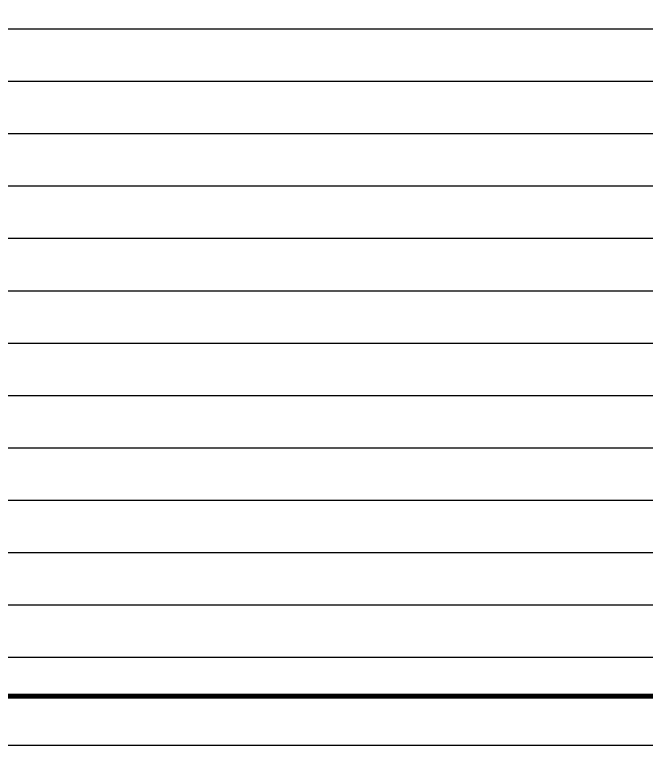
# Model space of a CAD drawing. Extents: x 27938 to 725830, y -209821 to 1628073.
# Drawn here: x 318680 to 331497, y 844382 to 859200 of the extents above; entities that cross this region are included whole.
import ezdxf

# ---------------------------------------------------------------- set-up
doc = ezdxf.new("R2010")
doc.units = 0
doc.header["$LTSCALE"] = 1000
doc.header["$MEASUREMENT"] = 0
doc.layers.add('Defpoint', color=7, linetype='Continuous')
doc.layers.add('图框', color=140, linetype='Continuous')
doc.layers.add('yichutu', color=7, linetype='Continuous', true_color=0xffffff, plot=False)

# ---------------------------------------------------------------- blocks, each defined once
blk = doc.blocks.new('TK')
at = {"layer": '图框'}
blk.add_lwpolyline([(465375, 548714), (549475, 548714), (549475, 489314), (465375, 489314)], close=True, dxfattribs=at)
blk.add_lwpolyline([(465375, 548714), (549475, 548714), (549475, 489314), (465375, 489314)], close=True, dxfattribs=at)
at = {"layer": '图框', "const_width": 100}
blk.add_lwpolyline([(548475, 490314), (548475, 547714), (467875, 547714), (467875, 490314)], close=True, dxfattribs=at)
blk = doc.blocks.new('yct-841-594-84100-59399.9999999999-100-1000.0')
at = {"layer": 'yichutu', "color": 7, "true_color": 0xffffff}
blk.add_lwpolyline([(0, 0), (0, 59400), (84100, 59400), (84100, 0)], close=True, dxfattribs=at)

msp = doc.modelspace()

# ---------------------------------------------------------------- linework, layer by layer
at = {"layer": 'Defpoint', "color": 252}
for p, q in [((336319, 858905.3), (262714.1, 858905.3)), ((336319, 857843.3), (262714.1, 857843.3)), ((336319, 856781.3), (262714.1, 856781.3)), ((336319, 855719.3), (262714.1, 855719.3)), ((336319, 854657.4), (262714.1, 854657.4)), ((336319, 853595.4), (262714.1, 853595.4)), ((336319, 852533.4), (262714.1, 852533.4)), ((336319, 851471.5), (262714.1, 851471.5)), ((336319, 850409.5), (262714.1, 850409.5)), ((336319, 849347.5), (262714.1, 849347.5)), ((336319, 848285.5), (262714.1, 848285.5)), ((336319, 847223.6), (262714.1, 847223.6)), ((336319, 846161.6), (262714.1, 846161.6))]:
    msp.add_line(p, q, dxfattribs=at)

# ---------------------------------------------------------------- block references
msp.add_blockref('TK', (-205160.9, 355068.4))
at = {"layer": 'yichutu'}
msp.add_blockref('yct-841-594-84100-59399.9999999999-100-1000.0', (260214.1, 844382.1), dxfattribs=at)

doc.saveas('drawing.dxf')
